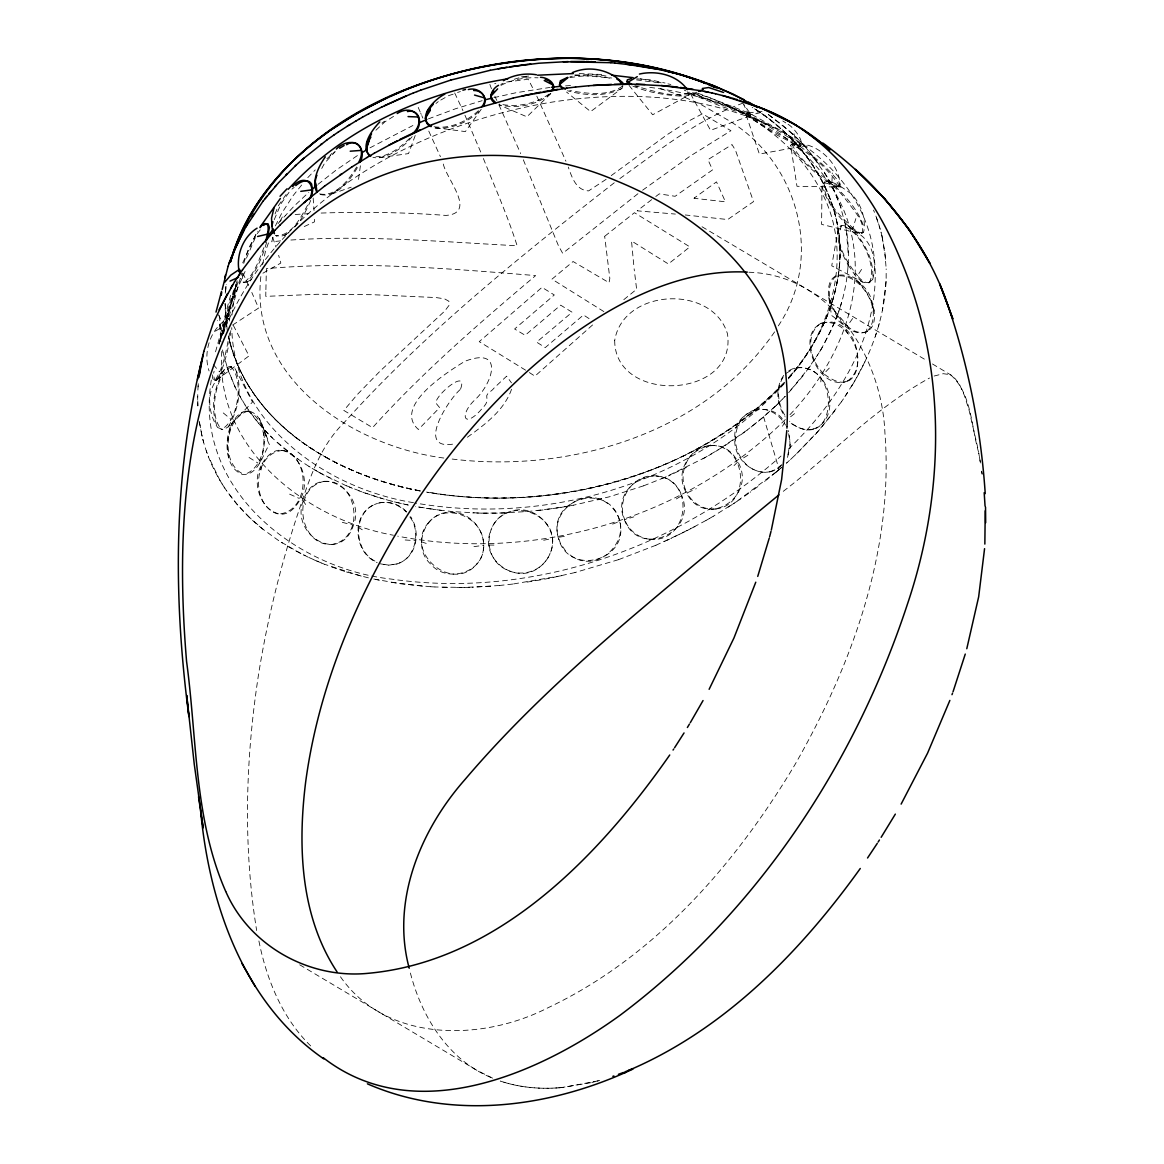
<?xml version="1.0" encoding="UTF-8"?>
<svg xmlns="http://www.w3.org/2000/svg" width="1164" height="1164" viewBox="0 0 1164 1164"><rect width="100%" height="100%" fill="white"/><g stroke="black" fill="none" stroke-linecap="round" stroke-linejoin="round"><path stroke-width="0.75" stroke-dasharray="5 3.75" d="M197.865 405.829L197.705 396.4M197.691 399.601L197.764 393.243M828.593 296.02C825.407 259.936 863.513 276.726 871.065 298.391C874.048 308.387 878.514 325.163 866.816 331.711C853.125 337.327 841.368 321.962 831.518 315.415L828.593 296.02C831.009 307.893 837.12 318.572 845.966 326.822M219.501 315.677L221.131 341.983M845.355 224.725C851.422 254.421 848.163 285.617 837.847 314.004M822.002 186.604L821.595 224.39L857.868 233.178C860.007 233.658 863.164 233.877 863.863 231.185C865.914 217.479 860.836 203.424 851.073 193.661C845.573 189.907 824.694 173.305 822.002 186.604C828.259 205.388 841.499 222.135 857.868 233.178M225.045 303.6L226.849 328.379M428.527 522.607C446.423 500.942 484.908 518.169 483.438 545.349C484.908 572.484 447.209 583.964 430.636 564.045C411.052 546.207 425.675 509.483 452.767 512.378C477.4 512.888 493.973 545.567 476.556 564.336M886.153 278.342L886.168 268.928M230.603 295.336L221.524 328.481C221.96 332.104 224.085 330.358 225.118 327.957L234.779 298.959L240.395 277.803M838.851 186.735L839.04 184.872L837.614 183.155C826.251 167.601 810.522 153.182 793.091 144.976L791.782 144.321L790.662 145.311L796.976 186.298L836.421 186.982L838.851 186.735L840.088 185.236C839.462 161.985 814.087 139.04 791.2 144.612M212.677 374.866L212.386 377.747L213.783 380.381L215.616 380.817L249.009 355.908L232.96 324.64M374.968 561.077C353.58 550.063 352.925 513.731 374.444 504.536C350.32 514.968 354.074 553.235 377.194 562.605M839.564 185.92L834.821 184.916L831.925 182.704L832.275 173.014M852.31 385.109C871.763 352.925 885.062 316.23 886.153 278.385M225.161 303.571L226.878 327.651M225.656 291.364L226.209 283.303M241.515 275.242L241.632 273.191M197.88 390.1L198.142 385.764M886.037 281.513L882.385 310.424M221.786 351.382C214.7 448.344 305.754 519.435 393.417 535.236M820.824 381.879L821.042 378.009C812.836 367.489 795.798 363.066 785.685 373.426M847.93 267.705L848.134 264.795C841.907 253.956 836.218 241.399 838.313 228.668L840.917 225.801L845.224 225.176L848.527 226.18L861.04 234.517M231.927 315.066L236.234 284.394L218.774 345.17L235.055 289.807M260.838 276.581C249.169 380.192 354.962 447.092 445.608 458.267M198.055 386.914L198.287 383.727M225.321 291.815L225.86 286.14M215.544 351.804L222.382 326.953L225.583 320.464L228.057 318.383L229.89 318.805L228.246 319.14L225.35 323.505L218.003 345.97M838.313 228.668L831.736 265.799L862.437 282.023L867.733 283.376L872.651 279.535C874.586 259.456 863.368 239.158 848.527 226.18M225.234 293.183L226.252 284.452M211.31 380.002C193.355 487.178 293.357 568.265 391.351 579.09C530.769 599.3 676.488 548.87 781.029 456.041M360.389 165.783L358.032 183.112M409.873 516.947C421.033 531.308 415.533 556.319 399.659 562.954C417.178 555.475 420.684 531.526 410.659 516.656M229.453 321.031L229.41 319.242L228.057 318.383C210.349 328.394 202.769 352.168 209.069 370.952M791.898 143.9C798.824 159.905 817.07 172.65 831.925 182.704M872.651 279.535C877.641 262.54 872.462 239.217 855.016 231.738M266.614 242.388C262.526 256.429 256.895 270.601 247.321 281.819C244.382 284.001 241.123 281.79 240.992 278.4M243.742 263.384L248.325 248.921L257.622 231.2M230.807 330.605C229.046 347.163 225.016 363.634 218.09 378.737L214.758 380.497L213.478 375.055M303.193 500.957C290.142 534.538 340.601 565.937 353.594 524.804C366.631 491.237 316.186 459.824 303.193 500.957L305.623 504.492M242.621 273.584L242.505 280.233L244.105 282.692M229.614 332.875C226.573 348.254 224.507 364.812 216.271 378.315L215.413 380.046L213.783 380.381M762.027 111.555L747.463 112.821L745.935 114.319L759.379 154.07L799.814 146.649C805.881 142.328 792.815 126.236 787.286 123.864M223.532 333.893L232.087 300.588L245.313 270.994M629.011 85.321L652.669 114.77L688.957 95.041L689.001 91.971M262.613 264.606L265.421 251.468L268.855 241.792M511.534 389.271C504.143 410.499 484.704 424.671 467.113 437.417M230.108 427.29C224.812 442.174 224.987 467.462 242.272 474.403C258.175 475.989 262.773 454.295 269.379 444.459C263.53 433.866 263.399 415.49 249.693 411.27C239.799 409.379 233.658 419.709 230.108 427.29L232.48 422.488C227.62 433.561 226.543 445.768 228.755 457.612M490 532.777C480.645 559.826 515.754 584.997 538.496 567.857C543.632 564.365 547.691 559.389 550.034 553.642C548.346 557.803 544.927 562.678 541.027 565.864C531.395 573.925 517.049 575.322 505.962 569.502C482.565 558.298 483.686 521.501 508.086 512.509C532.515 500.753 561.572 528.936 550.034 553.642M213.623 373.208L214.118 371.214M697.061 92.102L693.977 93.411L691.11 91.869L690.441 93.644L710.549 130.31L749.907 115.905L750.576 114.116L744.145 104.818M324.13 481.358C358.454 478.71 365.903 538.568 332.016 544.49M224.492 369.381C214.191 386.201 209.651 409.001 217.653 427.537L223.517 429.734L228.202 426.868L252.501 402.075L235.055 368.697L232.611 367.067L229.177 366.514L224.492 369.381L215.078 381.108M237.107 280.713L219.123 344.34M236.234 284.394L220.694 339.262C271.328 204.384 412.914 125.858 548.884 102.607C621.241 91.039 698.124 93.949 765.912 123.922C818.787 146.708 865.07 193.093 873.495 251.861C884.567 327.666 840.612 399.398 787.577 449.901M878.369 326.618L879.286 323.388M260.998 465.935C245.779 493.682 279.971 538.146 300.661 498.483C315.866 470.736 281.673 426.257 260.998 465.935L261.1 469.965M246.462 258.161L256.022 236.001M263.908 247.597C258.946 259.79 254.829 273.977 244.265 282.328L242.374 282.008M840.699 305.448L841.557 302.567M863.339 232.247C859.716 233.92 855.438 230.632 852.965 228.042L855.846 218.628M238.009 281.863L228.115 315.735L222.382 330.096L217.508 320.566M622.9 86.005L621.954 88.319L590.614 111.584L566.548 92.043M230.647 366.602C244.527 378.78 238.082 422.212 221.015 429.487M259.499 463.17C264.344 452.098 265.421 439.905 263.224 428.061M838.837 311.181L839.797 308.315M875.313 336.294L876.39 333.064M787.883 454.891L790.021 442.989L788.668 433.779M272.958 237.165L271.75 241.777L281.79 240.759M551.125 550.514C562.983 514.255 505.191 492.794 491.033 529.809M787.461 457.423L790.618 445.899L788.523 430.622M415.228 135.504L408.535 153.59L376.961 158.057L372.931 157.286M820.722 350.044L830.499 331.682L837.833 314.033M281.877 450.424C311.632 456.172 309.624 511.593 278.982 513.979M835.694 319.722L836.785 316.884M242.694 262.875L257.462 231.316M357.421 167.587C349.898 180.405 335.843 199.233 318.98 194.155M247.161 411.038C271.663 419.593 268.317 467.622 243.902 474.563M834.544 322.544L823.792 344.69M275.068 213.914L278.472 205.533L287.246 192.86M274.238 219.676L281.15 203.511L289.909 191.1M321.73 168.46L324.683 163.033L335.13 151.742M233.731 289.938L225.059 318.252L222.979 330.678M864.852 361.873L854.943 380.643L843.464 398.859M275.388 225.889L281.615 213.434L293.124 195.639L302.073 184.509M307.587 205.17C300.719 217.362 291.975 235.986 275.912 235.666L280.713 236.438L289.385 233.309M310.686 200.455C306.423 210.582 301.374 220.491 293.444 228.26M279.898 221.364L282.925 216.024L285.602 215.558M782.528 426.213L784.594 422.299C770.932 397.739 731.923 411.168 734.935 438.581C732.258 462.675 764.21 484.442 782.412 464.509M228.202 426.868C238.489 410.034 243.029 387.248 235.055 368.697M778.323 325.862C824.199 257.477 798.359 162.945 729.464 120.925L699.739 103.8L679.514 95.07L657.369 87.62M822.264 347.396L817.463 355.355M783.096 377.194C775.719 389.285 777.974 405.319 785.773 416.639M852.048 385.531L851.277 386.797M819.078 352.75L804.47 373.935M783.736 375.39C774.86 387.583 776.65 404.97 785.118 416.858M460.638 388.82C468.292 367.46 434.812 395.454 435.962 403.137L439.628 407.647L418.4 429.487C392.559 406.396 447.747 371.796 464.974 361.247C505.147 345.941 492.576 384.28 474.083 400.605C460.144 414.282 463.141 428.468 479.728 411.241C482.813 407.371 488.516 403.326 486.843 397.652C485.388 393.33 491.965 391.439 493.943 388.165C498.163 384.135 502.397 380.148 506.646 376.176L511.462 382.854M870.046 282.386C865.056 283.798 860.283 279.447 857.533 275.679L862.931 267.24M460.158 389.562C447.733 400.518 414.66 452.141 455.269 443.688M845.457 395.891L847.436 392.879M814.014 360.665L815.731 358.046M257.2 233.658L260.256 229.846M841.412 401.842L843.434 398.903M774.613 331.886C704.22 434.23 568.25 474.155 449.115 458.66M481.212 109.27L465.367 131.59L432.964 127.385M867.398 331.362C860.516 334.49 852.339 331.012 847.305 326.051L853.328 317.481M841.383 401.886L820.256 428.905M356.664 166.976C348.88 179.692 335.159 198.418 318.223 193.53M810.45 365.845L788.537 392.835M834.966 410.717L816.342 433.343L794.532 455.75M788.785 377.645L789.789 376.481C824.781 336.367 847.057 281.746 837.993 228.071C830.252 178.601 796.889 136.304 755.727 109.416M428.774 522.33C402.773 551.125 451.952 593.916 476.803 564.06M803.233 375.536L788.508 392.835M478.826 111.569C467.462 122.715 451.166 129.35 435.118 128.2M788.348 378.882C831.736 329.659 853.59 255.047 822.613 194.039C797.689 143.07 747.055 109.765 694.559 92.16M789.789 376.481C815.528 346.508 834.035 309.74 838.982 270.31C847.305 205.271 808.674 142.445 754.592 108.819M788.304 377.936C819.863 342.362 841.325 295.86 839.899 247.641C838.124 189.325 800.788 137.279 752.191 107.379M819.703 429.545L797.18 453.203M278.021 223.59L293.837 206.377L308.809 192.278M784.303 383.611C692.827 483.031 547.095 525.924 415.155 503.008M412.143 136.639C403.341 147.479 391.046 156.194 376.961 158.057M784.725 382.228C755.058 414.85 717.839 440.05 678.001 458.616M789.949 414.69C836.159 366.267 868.315 296.034 850.055 228.784C836.654 177.932 795.958 138.458 749.616 116.109M783.794 382.869C694.064 477.007 554.268 513.455 427.523 492.372M848.105 380.759C814.96 394.683 790.123 319.911 831.896 322.108C868.373 327.651 867.034 407.953 823.836 373.804L831.154 366.136M307.776 177.641L315.255 169.915M785.307 419.564C685.843 518.431 535.12 562.794 397.724 536.153M782.805 384.309C692.187 477.458 552.74 513.309 426.49 492.081M409.713 138.24C400.576 147.217 389.3 156.529 375.899 156.762M375.928 130.208L384.935 121.813L395.163 115.382M550.761 93.6L526.899 116.807L499.065 104.906M778.556 403.079L785.249 396.298L777.436 404.214M734.048 465.585L737.874 461.832C718.334 424.38 666.55 458.834 686.411 492.91C705.951 530.362 757.735 495.908 737.874 461.832M776.286 405.29L777.421 404.199M776.301 405.319L763.439 416.974M795.841 454.484L786.413 463.214L789.148 460.74M775.166 406.396L762.187 418.051M329.979 155.307L332.235 153.212M824.519 181.831C821.464 198.491 841.237 217.261 852.965 228.042M861.884 233.367C865.812 223.182 854.783 211.848 849.123 203.7C842.46 195.77 834.268 182.457 823.064 182.966M219.952 376.612C205.664 389.082 207.73 412.827 217.653 427.537M790.516 459.504L791.855 458.252M786.34 373.193L794.75 368.202M763.395 417.018L747.215 430.04M550.805 93.411C537.23 105.444 516.641 108.936 499.327 104.876M781.859 464.64L775.442 469.601L770.175 471.638M326.895 158.77L334.97 151.713M778.818 469.834L781.597 467.448L779.414 469.325M763.599 416.843L779.109 469.587L776.737 471.595M779.109 469.587L776.039 472.191M762.187 418.036L753.617 425.093M776.519 471.769L735.313 502.513M622.595 85.991C608.001 96.83 586.714 93.6 569.734 90.53M775.879 472.308L768.938 477.982M783.27 491.324C832.144 454.033 875.212 407.822 929.527 378.038M318.034 184.319L336.12 170.104L357.406 155.569M436.005 103.465L438.246 101.617M623.817 299.643L636.635 289.254L634.133 268.811M604.887 236.147L634.424 212.706L689.859 246.87L668.369 263.966L631.514 240.963L634.06 268.244M790.603 416.77L796.118 412.376M768.225 478.564L766.028 480.296M284.423 235.565L289.618 231.767M752.977 425.573L751.071 427.072M764.559 481.445L765.301 480.863M651.665 199.641L637.217 210.83L675.382 214.074M655.798 196.483L659.246 193.879L675.12 196.294L712.557 169.886L707.945 159.643L732.011 144.569L735.546 150.432L753.515 201.619L727.704 219.545L685.276 214.976M637.93 193.733L562.678 253.33L558.342 245.502L523.334 159.817M747.23 430.054L717.111 450.555M614.257 182.792C519.522 256.735 425.136 332.657 344.515 422.183C318.572 447.413 308.431 482.318 297.184 515.667C280.058 567.639 267.051 620.95 258.466 674.989C245.502 759.437 242.956 845.995 256.662 930.531M619.874 178.558C658.984 150.651 697.454 119.397 743.185 103.058M381.981 123.122L384.484 121.245M642.63 190.198L689.946 156.252L730.934 130.703L702.401 113.781L686.876 122.031L667.394 134.515L610.693 175.997M757.851 486.61L750.125 492.285M478.433 110.682C466.371 121.813 449.159 129.684 432.557 126.498M291.931 189.106L294.172 187.448M549.219 93.949C535.062 104.149 516.103 107.816 499.138 103.887M744.596 432.033L737.874 436.907M606.109 179.343L588.606 190.896C575.976 190.474 571.757 176.884 568.294 167.092M748.554 493.42L742.137 497.901M736.506 437.868L723.368 446.641M689.466 93.091C672.559 98.169 652.713 90.632 635.719 86.165M738.893 500.113L740.522 499.007M841.848 225.35C833.104 241.588 847.101 262.758 857.533 275.679M869.13 282.852C878.544 267.022 859.294 227.795 840.917 225.801M737.263 501.218L713.241 516.278M733.364 503.794L734.339 503.154M836.116 275.97C820.926 289.88 833.991 315.328 847.305 326.051M866.816 331.711C885.368 313 860.953 270.834 835.534 276.305M732.374 504.434L725.187 509.032M232.538 325.105L258.597 308.067L251.817 292.455M722.247 447.369L702.328 459.154M755.32 409.801C734.964 415.359 730.003 443.368 741.861 458.936L750.736 453.494M215.471 331.158L222.382 326.953M716.733 450.788L715.554 451.501M676.328 498.949L681.828 495.617C667.219 456.477 608.728 482.202 624.268 519.581C638.876 558.72 697.367 532.981 681.828 495.617M369.948 147.857L412.9 125.508M847.377 381.094C871.88 364.361 849.036 314.906 820.373 323.49M821.1 323.156C803.611 334.461 810.639 361.771 823.836 373.804M708.556 455.633L711.67 453.815M709.662 518.373L713.168 516.321M500.942 85.379C512.306 79.428 525.299 77.246 538.044 77.813M706.039 520.424L709.589 518.417M705.966 520.468L686.833 530.755M705.413 457.423L663.931 477.807M247.321 281.819L253.563 278.371M262.933 273.191L280.83 263.049L278.647 255.338M694.981 526.506L670.755 538.597M621.954 88.319C605.629 97.136 584.881 95.666 567.508 90.763M684.083 532.137L655.958 545.232M686.382 467.492L668.282 475.931M500.767 84.405L503.139 83.299M669.635 539.121L666.259 540.678M708.701 445.768C687.386 448.096 676.604 475.232 687.167 492.852L696.305 488.662M440.763 100.06L448.838 95.55L454.804 93.687M304.255 226.543L314.484 221.858L314.44 217.362M664.004 541.697L665.139 541.187M674.669 460.158L661.036 466.037C587.369 495.573 505.423 505.918 427.072 492.023M690.572 93.135L724.605 104.658L744.203 112.515L749.907 115.905M655.929 545.247L618.477 559.68M750.445 114.61L716.427 103.087L693.977 93.411M643.605 485.825L665.328 477.196M663.073 478.171L661.778 478.71M428.468 118.844L455.706 108.689L482.158 100.671M612.628 524.091L619.67 521.414C610.256 481.008 547.56 497.494 558.123 537.142C567.537 577.548 630.233 561.063 619.67 521.414M934.154 376.03L943.291 373.688L950.29 374.692M406.614 511.898C399.412 503.852 387.379 500.025 377.02 503.576C387.408 500.258 398.874 504.376 406.265 512.029M379.871 563.725L388.354 565.224L397.084 563.914L388.689 565.107L383.262 564.293M374.444 504.536L377.471 503.401M396.633 564.089L399.659 562.954M791.214 423.449C839.273 455.269 841.106 358.541 794.095 368.421M643.547 485.839L609.354 496.81L573.634 505.161M813.039 429.152C834.268 422.285 833.628 392.646 821.042 378.009M331.405 194.141L351.193 187.171M690.441 93.644L721.767 106.579L750.053 115.643M618.462 559.68L575.016 572.528M750.576 114.116L747.71 112.588L743.243 103.785M656.656 475.989C633.987 472.89 615.64 499.138 624.762 519.653L633.856 516.845M457.554 92.436L460.391 91.563M514.139 79.297L520.104 77.479L526.332 77.1M599.693 1080.41L597.088 1081.123M569.88 76.853L572.295 76.184M595.008 1081.676L591.909 1082.447M598.136 1080.832L563.682 1087.38M597.568 499.894L601.512 498.905M493.914 97.645L515.987 92.727L550.019 87.431M747.463 112.821L752.046 114.683L761.125 112.472M574.987 572.543L551.547 577.824M590.876 1082.695L560.975 1087.627M813.694 428.934C805.008 431.466 795.74 427.479 789.643 421.266M561.717 575.671L512.844 584.052M754.374 410.019C766.741 406.512 779.662 414.238 785.453 425.093M771.135 471.42C760.005 474.519 747.695 468.597 741.861 458.936M543.704 540.242L552.1 538.51M549.51 578.217L543.021 579.454M560.975 507.402L573.634 505.161M324.756 481.27C290.884 487.207 298.333 547.051 332.657 544.417M569.603 505.918L544.185 509.817M715.584 508.988C753.515 504.841 745.964 440.472 707.945 445.827M540.605 579.89L526.113 582.262M569.865 77.653C583.12 75.471 597.088 74.598 610.14 78.352M607.71 503.619C586.161 485.868 549.743 509.905 558.342 537.332L566.984 535.935M558.094 507.868L529.009 511.433L499.705 513.106M494.656 83.721L495.849 83.546M506.616 82.033L528.209 79.239L534.087 90.676M473.966 546.629L483.438 545.349M521.428 76.882L526.608 76.213M543.021 509.963L539.499 510.37M512.771 584.066L499.545 585.477M525.633 76.431L528.601 76.082M636.708 78.846L649.948 79.763L665.022 83.022M248.078 411.096C223.663 418.036 220.316 466.066 244.818 474.621M537.157 510.632L538.321 510.501M563.187 1087.423L558.793 1087.802M499.487 585.492L472.395 587.223M560.742 1087.656C540.416 1089.388 519.639 1087.612 500.273 1081.05C518.955 1087.351 538.932 1089.228 558.545 1087.816M565.529 85.889L573.285 85.321M716.34 508.93C704.482 510.574 692.274 503.546 687.167 492.852M295.19 214.496L311.283 213.507M490.684 586.22L464.552 587.442L435.001 586.976M290.913 240.031C366.02 234.983 443.644 241.908 517.136 245.764C507.504 215.442 494.482 186.284 482.696 156.762M794.328 143.55L800.061 146.417L808.573 145.995M688.957 95.041L685.145 96.263C667.03 95.754 648.479 92.611 631.732 85.685M321.148 213.056C362.732 211.688 404.446 212.285 445.928 215.427C478.302 212.983 444.415 177.001 443.077 162.596M231.665 366.747C214.613 374.037 208.167 417.469 222.033 429.647M504.652 512.96L480.572 513.135L453.16 511.651M469.659 587.311L464.174 587.442M497.232 513.164L483.351 513.178M461.439 587.485L455.982 587.5M282.663 450.439C252.021 452.825 250.013 508.246 279.767 513.993M574.914 75.354C585.827 74.598 596.797 73.987 607.579 76.344M579.221 73.594L604.276 74.569M488.938 545.043L496.679 545.116M574.812 74.933L611.537 77.988M481.823 513.149L475.698 513.004M447.558 587.413L439.177 587.165M472.642 512.888L474.17 512.946M649.439 539.194C689.161 543.821 696.29 479.917 656.365 475.945M430.84 586.743L434.899 586.962M430.753 586.729L400.911 583.804L373.397 578.974M405.174 539.98L415.315 540.649M634.744 85.816L639.283 86.209M422.532 586.161L390.828 582.291M748.918 272.245C831.212 274.689 881.803 357.537 884.916 432.819C893.981 549.728 852.237 664.702 794.866 764.792C735.226 864.474 654.605 957.288 547.997 1007.762C481.387 1041.969 384.469 1043.06 338.942 974.53M746.488 113.374C762.318 125.581 782.484 137.483 801.283 145.471M453.102 511.636L433.197 509.381M441.607 510.458L415.606 506.515M649.759 87.387C682.017 91.374 713.91 99.595 743.505 113.199M431.102 509.09L418.4 507.024M649.73 539.238C638.6 538.103 628.516 530.187 624.762 519.653M420.219 490.888C388.412 484.937 357.348 474.359 328.845 458.951M747.71 112.588L708.003 97.078L690.965 92.116M640.287 78.759L661.225 82.833M828.535 182.035L834.894 186.051L842.401 187.375M419.666 490.757C376.467 482.303 334.039 466.066 298.581 439.599M420.349 491.048C337.356 475.712 247.961 424.278 228.45 336.12M413.438 502.659C325.993 488.604 233.629 423.623 231.752 327.637M394.451 501.888L410.79 505.583M375.739 579.468L379.464 580.225M404.854 504.332L408.404 505.089M667.947 83.866L670.842 84.477M636.49 79.909L658.737 82.775M401.333 503.546L391.002 501.015M745.993 113.985C763.424 121.274 781.088 131.794 796.7 143.099L800.861 146.198M368.406 577.853L349.913 572.994M745.993 115.061L777.188 135.184L799.814 146.649M342.332 522.345L352.517 524.935M361.218 576.107L324.611 564.307M801.283 144.423L780.797 130.586L752.046 114.683M390.929 500.986L380.293 498.017M384.164 499.138L364.638 492.939L343.453 484.573M346.508 571.975L348.327 572.528M378.373 497.45L358.41 490.67M344.704 571.408L330.809 566.679M421.47 541.798L427.843 543.981M684.374 90.239L685.916 90.85M321.511 563.056L324.509 564.264M349.418 487.105L352.386 488.327M492.576 1078.155L477.051 1070.414L298.755 964.229M321.41 563.012L308.009 557.105M318.354 561.746L312.374 559.127M346.465 485.868L319.853 472.831M289.632 494.162L299.323 498.454M490.582 1077.326C446.976 1058.949 420.437 1014.702 409.699 970.223M950.581 374.823C971.78 393.257 971.285 427.464 978.546 452.025M725.448 104.556L772.372 126.934M307.994 557.09L293.75 549.772M303.717 555.01L305.143 555.708M330.794 478.622L332.162 479.306M328.073 477.24L329.427 477.938M300.923 553.598L278.734 540.678M324.087 475.145C292.761 458.383 264.403 435.001 245.037 404.941M327.55 458.238L320.013 453.916C276.363 428.454 239.26 387.03 228.435 336.629M319.256 472.497L313.858 469.368M291.728 548.637L287.581 546.222M702.023 226.747L926.238 360.258M932.466 363.968L953.316 376.481L959.194 383.698L964.476 395.673L969.088 410.266L977.745 447.616M275.621 235.492L276.785 236.19M358.003 527.132L362.513 529.926M308.911 466.342L310.148 467.113M249.052 457.481L257.928 463.068M525.619 370.196L479.248 341.649L542.002 287.363L554.297 294.958L514.619 328.99L525.168 335.29L560.626 305.157L572.135 312.228L536.633 342.143L545.247 347.6L583.484 314.993L589.159 318.66M529.344 372.567L534.945 376.147L595.226 322.603M281.222 542.293L282.488 543.093M603.869 311.588L551.983 279.156L573.081 261.522L609.034 282.692L609.834 278.4L604.669 236.321M782.819 120.983L785.802 122.904M570.084 554.937C598.893 577.475 638.163 534.8 612.293 507.751M278.72 540.663L262.991 529.256L249.518 517.485M768.269 114.465L789.949 131.547M296.893 458.296L298.071 459.125M768.589 114.698L782.455 125.13L797.486 138.632M294.565 456.608L274.529 440.036M296.296 437.868C263.442 412.594 237.194 377.165 228.624 336.134M262.991 529.256C233.106 505.685 210.189 472.555 201.838 435.161M836.421 186.982C819.296 177.495 804.397 163.818 791.898 148.788L790.662 145.311M223.284 412.944L230.981 419.36M860.516 283.856L856.951 280.859C865.812 289.094 871.923 299.803 874.324 311.661M790.312 131.867L793.353 134.66M800.061 146.417C814.305 156.645 827.924 168.009 838.851 181.744L840.088 185.236M249.329 517.296L237.136 504.39L226.413 490.51M795.463 136.668L799.508 140.684M270.324 435.976L272.405 437.999M862.437 282.023L855.947 276.465L848.018 264.795M310.672 1045.898C281.819 1017.598 266.105 978.327 258.553 939.188M799.566 140.742L803.48 144.845M268.287 433.925L262.424 427.654M803.524 144.889L805.415 146.97M805.444 146.999L820.867 166.743M834.894 186.051C847.377 198.025 859.381 211.761 864.401 228.61M213.303 364.565L219.458 371.825M809.184 151.305L827.255 177.015M258.714 423.405L246.681 407.429M687.138 91.709L689.248 94.168M565.5 550.819L560.35 543.122L558.342 537.332M454.688 92.96L462.952 110.638M224.798 488.138L221.582 483.133M245.051 404.956L236.525 390.115M824.359 172.156L833.73 189.456L840.597 206.756M242.025 400.067L237.834 392.632M218.221 314.644L222.702 322.326M220.054 480.601L208.341 456.448M828.681 179.532L831.343 184.538M223.095 352.736L228.173 370.589L236.539 390.144M536.822 96.175L565.937 161.229M498.905 104.775L520.686 153.604M832.595 187.069L840.161 205.461L845.34 224.696M496.868 100.497L494.831 96.205M235.273 387.597L226.805 366.5M845.879 329.878L847.552 333.428M242.854 273.074L248.82 285.995M428.774 131.11L440.428 156.689M422.852 118.059L421.775 115.6M420.713 113.199L421.237 114.392M464.96 115.251L480.863 152.353M420.189 112.006L417.716 106.2M491.441 88.697L489.869 84.419M873.538 210.131L874.455 212.357M259.325 418.443L267.705 439.279L260.169 420.524M877.612 220.782L875.561 215.136L880.29 229.424M206.275 450.774L207.279 453.625M272.667 237.252L275.926 247.117M840.655 206.959L841.048 208.167M878.587 223.706L881.075 232.349M202.842 439.279L203.627 442.204M881.09 232.378L882.079 236.467M793.979 133.656L796.191 143.157M881.803 235.288L884.887 252.166L886.168 268.884M202.114 436.34L199.364 421.906M882.225 237.063L885.659 259.528M201.692 434.565L199.277 421.31M222.513 349.942L223.11 352.75M978.851 453.669L978.706 452.84M978.764 453.203L979.273 456.084M979.375 456.681L980.597 463.985M979.942 459.984L980.437 462.981M846.374 230.312L848.396 256.095M981.776 471.667L981.921 472.7M981.689 471.144L982.081 473.937M981.994 473.224L982.14 474.272M220.68 338.68L219.472 321.468M227.329 331.143L224.885 305.972M313.145 198.011L314.047 210.495M197.749 402.744L197.865 405.872M265.843 291.96L265.77 296.354L317.175 294.274L372.451 294.696L436.078 297.562L444.532 298.842L448.897 301.243L448.984 305.405L444.852 310.933L380.352 370.836L357.624 394.218L343.817 410.441L372.567 427.654C422.43 372.393 478.826 323.505 535.644 275.592C446.219 268.317 356.024 260.852 266.381 268.622L265.843 291.96M614.694 340.572C614.854 404.621 737.394 398.961 727.456 333.792C712.397 283.841 622.958 288.439 614.694 340.572M694.646 197.764L693.948 198.287L725.434 201.808L716.5 181.875L694.646 197.764"/><path stroke-width="1.5" d="M358.963 161.869C368.61 142.765 348.764 136.464 336.352 149.065M495.588 103.32C486.872 99.347 491.863 88.595 498.541 85.336M370.807 156.107C358.701 147.508 372.626 129.117 379.784 121.973M787.024 426.271C788.188 395.003 786.937 363.066 777.697 332.948M786.995 426.897L786.937 428.119M260.096 227.635L263.064 223.954C272.376 220.927 266.25 237.529 265.625 241.996M315.706 182.966L317.015 192.002M786.806 430.578L781.626 479.51L771.339 530.013M984.846 544.083L985.239 510.792M984.569 548.666L978.662 596.826L966.789 648.726M198.928 377.311L203.773 351.47M199.175 375.346L200.979 364.026M316.87 192.351C311.312 180.827 318.718 166.234 325.323 156.82M314.6 186.327L315.837 177.932M221.233 295.321L221.684 292.397M430.811 125.945C416.203 117.084 435.525 98.474 444.808 94.168M309.202 199.553C317.437 184.8 305.012 172.505 292.673 186.546M311.123 197.691L312.636 190.881L311.588 184.043C307.893 177.699 299.817 182.079 295.758 185.6M201.532 361.189C172.97 477.458 173.334 598.485 188.917 716.588L186.72 695.388L194.257 764.195L203.162 827.866L198.52 796.685M222.193 289.501L228.071 266.352M197.516 379.493L202.972 354.714M272.9 221.684L271.881 225.976L272.929 232.815M216.009 312.098L221.509 291.378M274.093 207.556L271.547 218.134L271.881 225.976M771.005 531.366L769.608 536.779M224.725 277.89L225.496 274.98M203.773 351.484L213.419 322.486L227.504 293.546M769.244 538.132L757.735 576.398M230.763 260.692C244.265 211.775 277.687 170.759 317.219 139.986M239.362 275.446L240.206 270.324M267.196 239.682L269.393 227.387L267.996 223.764L265.363 223.837M965.262 654.066L953.025 691.809M230.472 261.784C276.465 119.092 441.054 55.334 580.734 58.389C620.528 59.597 660.337 66.406 697.76 80.214M230.588 261.798C245.444 207.25 284.656 162.698 329.994 130.528L358.323 112.544L386.841 97.82M366.034 150.141L368.973 141.251M228.057 266.381L231.083 257.782M755.771 582.204L733.96 637.959L709.123 689.306M229.017 263.486L230.021 260.634M552.813 90.588C556.508 82.848 547.022 77.421 540.46 77.275M483.264 106.331C488.458 98.867 482.143 90.064 473.646 90.501M952.516 693.249L951.992 694.675M949.868 700.408L927.533 753.224L901.125 804.106M231.069 257.811L243.029 231.854M233.324 252.122L245.604 227.271L263.02 201.197M481.547 106.972C490.422 97.529 478.855 86.514 468.321 89.541M219.065 309.755L234.531 281.775M315.837 177.554L316.957 175.313M359.72 162.48C366.485 153.153 358.585 136.668 346.581 144.729M371.563 133.802L366.864 142.663M414.282 132.507L415.403 131.983C422.779 124.563 420.175 108.543 407.415 111.555M243.538 230.909L244.062 229.977M703.041 700.553L690.281 722.713M245.604 227.271L247.175 224.579M895.334 814.116L881.148 837.309M230.603 288.206L231.607 286.519M689.452 724.081L687.386 727.5M493.769 90.777L491.179 94.881L491.048 98.082L495.413 102.33M231.869 286.097L232.64 284.831M260.139 226.936L280.349 198.462M684.039 732.942L674.582 747.725M370.894 137.105C367.504 142.561 363.896 151.611 370.268 156.398M425.195 118.379L430.345 110.304M234.517 281.79L242.534 269.742M879.431 840.001L878.136 842.023M877.278 843.362L867.544 857.999M252.122 216.62L253.854 214.001M673.709 749.049L673.054 750.053M669.737 755C599.009 856.268 497.974 961.464 368.144 973.308C309.537 979.2 249.765 946.172 225.932 891.842M238.853 271.139L239.406 270.324M430.273 108.849C425.675 113.621 423.012 123.85 431.117 126.614M242.505 269.786L258.001 249.416M860.283 868.475C800.105 952.37 724.197 1029.922 627.774 1070.778M561.223 81.378L559.36 84.943L562.343 88.522M627.585 80.869L626.96 82.164L628.967 84.215M262.977 201.27L278.283 182.995L296.194 165.012M264.956 198.709L266.92 196.236M268.709 234.997L272.783 229.905M433.357 104.076L427.159 111.468M268.884 193.821L270.921 191.362M257.942 249.474L262.729 243.8M224.725 282.255L230.763 275.17L239.537 269.306M413.031 133.351C427.188 119.645 413.642 102.97 397.2 113.519M551.707 90.661L553.206 88.319L553.351 85.147L548.986 80.869L545.261 79.327M262.686 243.843L272.536 232.844M275.082 186.546L276.13 185.367M490.728 96.379L497.61 88.886M288.265 189.252C344.893 127.225 425.908 91.912 507.824 78.817M280.058 196.25L287.042 188.786M272.522 232.858L275.068 230.166M275.053 230.181L280.189 224.885M285.908 174.964L287.028 173.829M280.175 224.899L290.738 214.613M290.724 214.627L294.783 210.873M295.016 166.117L301.491 160.239M294.768 210.902L304.561 202.245M311.399 189.979L316.681 185.44M301.403 160.312L302.684 159.192M301.971 159.817L303.877 158.159M303.12 158.813L327.288 139.68M303.702 202.972L305.099 201.794M304.808 202.027L305.783 201.197M305.448 201.488L307.383 199.844M307.18 200.019L324.567 186.138M778.949 494.889L709.429 552.056C624.006 623.307 537.113 694.573 464.873 779.662C420.291 830.179 391.017 900.994 409.219 968.244M565.558 89.104L561.179 86.733L559.68 84.434L567.857 77.726M317.83 139.505L329.994 130.528C438.086 56.57 583.266 36.564 706.024 83.532M324.552 186.153L351.659 167.092M320.653 144.598L321.962 143.609M257.069 228.159C242.869 236.976 235.725 255.905 239.26 272.041M327.273 139.695L334.155 134.849M339.626 148.235L344.122 145.529M340.164 174.833L341.78 173.712M334.141 134.864L338.389 131.983M338.375 131.998L347.119 126.352M351.644 167.107L367.184 157.402M347.105 126.367L356.184 120.838M348.589 125.436L350.088 124.519M361.524 152.95L367.14 149.545M631.164 78.599L627.352 79.836L627.12 81.349L628.284 82.077L637.29 76.635M367.126 157.446L374.328 153.212M356.155 120.867L359.312 119.034M359.254 119.063L362.455 117.229M374.255 153.255L397.084 140.873M362.368 117.273L368.813 113.723M263.384 225.409L264.781 224.637M368.741 113.766L372.029 112.006M388.936 145.122L432.062 124.65M371.971 112.035L381.865 106.986M399.834 139.476L413.162 133.016M381.486 107.175L409.699 94.473M384.455 105.706L403.937 96.859M415.403 131.983L417.658 130.95M503.415 80.665C513.368 74.947 525.051 72.866 536.371 74.758M418.778 130.441L419.913 129.931M390.173 96.292L403.806 90.399C496.926 53.108 604.145 46.196 699.128 80.796M230.036 281.091L238.576 277.25M367.402 1083.83C452.316 1120.874 550.994 1107.473 632.954 1069.061M623.395 1073.339L625.825 1072.277M562.43 80.418L563.914 79.778M419.113 122.817L426.882 119.47M404.796 96.496L406.091 95.957M698.618 91.447L703.245 89.497M432.019 124.664L474.024 109.081L513.339 97.994M624.923 1071.884L632.081 1069.003M409.67 94.488L413.322 93.018M413.278 93.033L416.959 91.592M416.916 91.607L420.626 90.195M420.568 90.21L450.803 80.069M618.375 1074.343L623.482 1072.466M612.831 1076.322L613.894 1075.958M572.31 72.663C589.348 65.14 609.703 69.695 622.638 82.877L622.929 84.172M450.759 80.083L490.219 70.291M462.894 90.195L465.513 89.468M485.49 99.726L492.227 98.067M513.324 98.009L532.37 93.804M257.622 236.496L267.036 234.255M639.414 74.059C656.292 70.189 677.099 74.845 687.342 89.657M522.199 95.957L566.708 88.115M490.204 70.291L506.893 67.265M534.407 93.396L540.896 92.16M498.25 68.749L523.669 64.849M543.312 91.723L557.803 89.352M509.774 66.799L538.859 63.22L568.163 61.561M567.668 77.333L560.335 80.811L559.68 84.434M702.328 88.479L708.701 87.518L723.601 92.465M300.778 191.347L311.137 189.965M566.65 88.129L575.583 87.038M524.848 64.704L528.369 64.296M551.561 87.256L560.873 86.281M529.547 64.166L530.711 64.035M575.496 87.053L588.839 85.743M537.535 75.209L573.285 73.579M588.809 85.743L611.522 84.39M350.219 151.204L360.782 150.418M593.233 85.394L632.197 84.143L667.103 85.976M563.201 61.707L610.882 62.696M614.257 84.303L627.934 84.114M570.636 61.503L584.517 61.488M586.045 61.503L589.1 61.576M636.432 84.215L644.841 84.463M590.643 61.619L592.17 61.663M593.698 61.721L595.211 61.779M408.069 116.589L418.574 117.011M747.303 272.1C679.922 268.709 616.905 301.869 564.176 340.805C494.438 393.781 437.897 462.734 393.519 537.899C349.942 613.05 317.205 695.621 305.652 782.077C297.708 846.141 300.327 916.475 337.08 971.925M610.824 62.696L614.752 63.016M661.37 85.467L700.699 90.676M614.708 63.016L634.671 65.271M611.566 75.151L633.187 77.668M668.529 86.107L677.914 87.154M626.247 64.195L659.45 69.564M680.46 87.475L693.089 89.337M636.752 65.577L638.847 65.882M640.928 66.203L655.87 68.836M700.612 90.647L711.859 92.945M704.453 91.389L708.178 92.145M659.421 69.564L680.329 74.583M711.742 92.916L715.511 93.76M666.463 71.106L673.418 72.765M715.423 93.746L730.788 97.703M616.76 78.963L622.638 82.877M722.684 95.521L760.63 107.845L793.586 123.791M680.3 74.569L687.575 76.649M474.534 95.07L484.559 97.907M683.705 75.514L714.609 85.991L743.985 99.638M732.403 98.154L734.004 98.634M735.59 99.1L737.409 99.653M689.495 77.217L691.416 77.813M739.213 100.22L741.002 100.788M693.322 78.41L704.264 82.091M751.362 104.673C822.933 126.687 872.127 190.998 899.801 257.768C947.103 367.053 945.27 491.994 907.527 603.869C854.623 764.792 756.222 913.274 619.976 1015.328C538.248 1074.416 414.253 1128.454 323.214 1057.698M742.792 101.37C774.584 111.788 804.964 127.574 829.947 150.011M705.573 82.557L706.868 83.037M708.163 83.517L732.927 94.022L757.706 107.554M705.326 83.139L700.815 81.364L705.777 83.502M631.936 84.623L628.284 82.077M706.824 83.721L711.219 85.569M709.094 84.928L714.056 87.067M712.688 86.18L716.98 88.086M544.214 80.52L553.351 85.147M748.612 102.17L751.318 103.727M794.27 124.184L796.336 125.406M752.002 104.12L754.01 105.298M619.932 81.64L622.609 84.696M801.429 128.52L825.465 146.097M323.825 1058.92C243.509 1003.514 209.302 904.064 200.601 810.624M822.977 143.114C876.376 182.399 921.495 234.779 945.11 297.271C967.328 360.374 980.816 426.897 985.224 493.667M241.981 963.545L255.134 986.359M274.428 233.717L273.045 228.711M225.729 891.435C194.039 819.456 197.036 738.078 186.589 661.589C175.706 531.89 182.966 392.865 255.207 280.291C328.277 158.566 491.557 126.789 616.251 180.769C685.596 209.127 753.093 258.423 777.406 332.031M984.191 492.663L985.064 506.195M985.53 507.097L985.675 522.738M884.553 198.491L855.496 169.362C885.091 196.527 910.597 227.984 929.832 263.282L909.317 229.672L884.553 198.491M948.034 305.71L939.697 283.885L952.85 318.936L948.034 305.71"/></g></svg>
